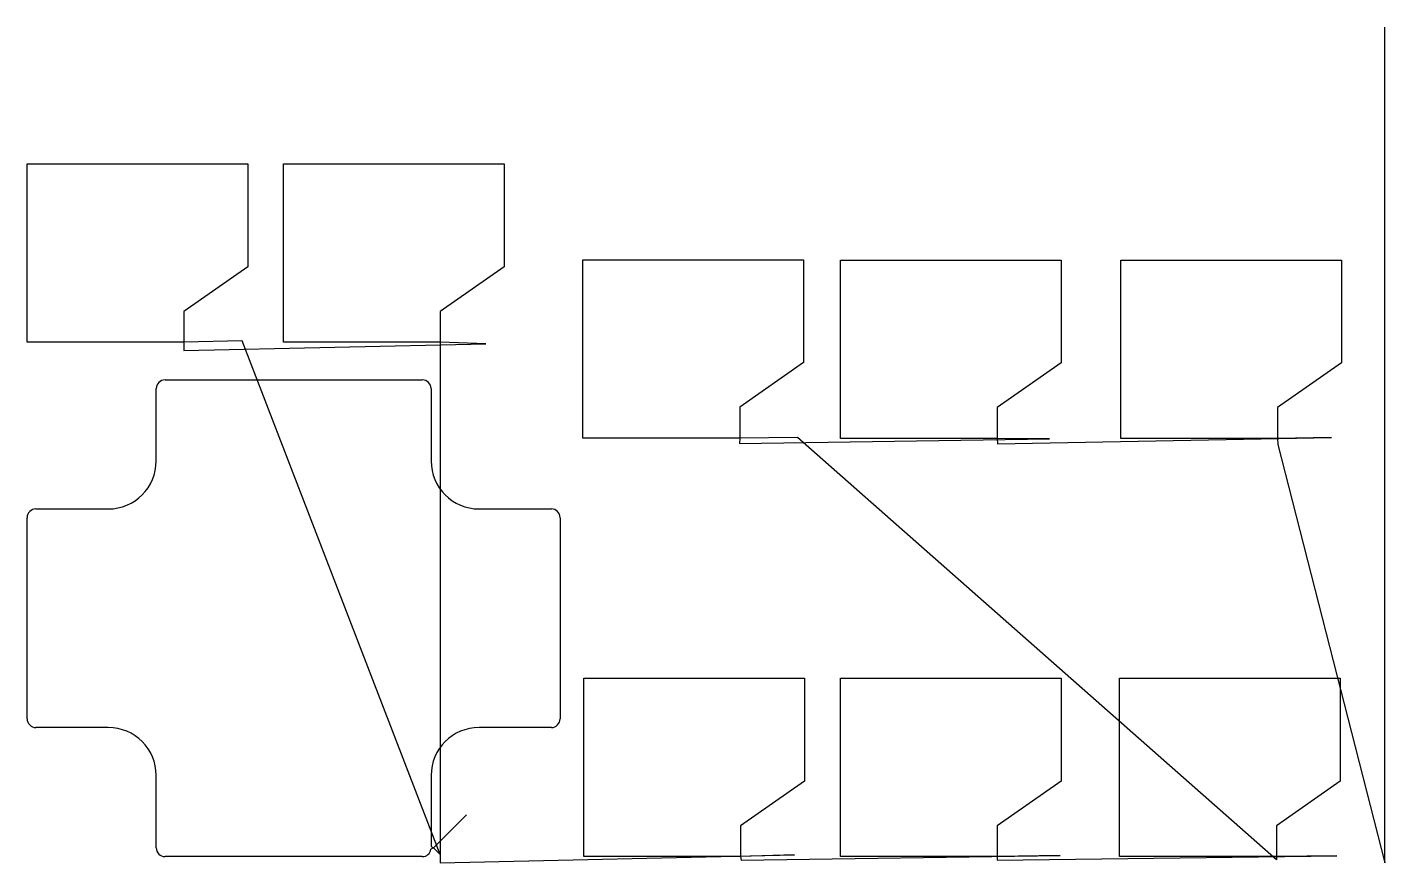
# Model space of a CAD drawing. Header units: metres. Extents: x 7 to 1453, y 0 to 890.
import ezdxf

# ---------------------------------------------------------------- set-up
doc = ezdxf.new("R2010")
doc.units = ezdxf.units.M

msp = doc.modelspace()

# ---------------------------------------------------------------- linework, layer by layer
at = {"layer": 'TOOL_0'}
for p, q in [((1452.902, 888.999), (1452.902, 889.999)), ((1452.902, 0.999), (1452.902, 888.999)), ((6.6, 554.344), (6.6, 744.344)), ((6.6, 744.344), (241.6, 744.344)), ((241.6, 744.344), (241.6, 634.835)), ((279.673, 554.344), (279.673, 744.344)), ((279.673, 744.344), (514.673, 744.344)), ((514.673, 744.344), (514.673, 634.835)), ((598.634, 452.299), (598.634, 642.299)), ((598.634, 642.299), (833.634, 642.299)), ((833.634, 642.299), (833.634, 532.79)), ((873.059, 451.917), (873.059, 641.917)), ((873.059, 641.917), (1108.059, 641.917)), ((1108.059, 641.917), (1108.059, 532.408)), ((1171.65, 451.917), (1171.65, 641.917)), ((1171.65, 641.917), (1406.65, 641.917)), ((1406.65, 641.917), (1406.65, 532.408)), ((241.6, 634.835), (173.6, 587.221)), ((514.673, 634.835), (446.673, 587.221)), ((173.6, 587.221), (173.6, 554.344)), ((446.673, 587.221), (446.673, 554.344)), ((173.6, 554.344), (6.6, 554.344)), ((173.6, 554.344), (173.517, 545.749)), ((173.517, 545.749), (495.082, 552.694)), ((235.779, 555.762), (173.6, 554.344)), ((446.509, 8.827), (235.779, 555.762)), ((446.673, 554.344), (279.673, 554.344)), ((446.673, 554.344), (446.566, 549.449)), ((495.082, 552.694), (446.673, 554.344)), ((446.566, 549.449), (446.566, 0)), ((833.634, 532.79), (765.634, 485.176)), ((1108.059, 532.408), (1040.059, 484.794)), ((1406.65, 532.408), (1338.65, 484.794)), ((153.5, 514.401), (427.5, 514.401)), ((144.1, 428), (144.1, 505.001)), ((436.9, 505.001), (436.9, 428.001)), ((765.634, 485.176), (765.634, 452.299)), ((1040.059, 484.794), (1040.059, 451.917)), ((1338.65, 484.794), (1338.65, 451.917)), ((765.634, 452.299), (598.634, 452.299)), ((765.634, 452.299), (765.411, 446.762)), ((765.411, 446.762), (1095.761, 451.595)), ((827.232, 453.123), (765.634, 452.299)), ((1337.596, 3.099), (827.232, 453.123)), ((1040.059, 451.917), (873.059, 451.917)), ((1095.761, 451.595), (1040.059, 451.917)), ((1040.059, 451.917), (1040.195, 446.151)), ((1040.195, 446.151), (1395.929, 453.026)), ((1338.65, 451.917), (1171.65, 451.917)), ((1395.929, 453.026), (1338.65, 451.917)), ((1338.65, 451.917), (1339.001, 445.628)), ((1339.001, 445.628), (1452.902, -0.001)), ((16, 376.901), (93, 376.901)), ((488, 376.901), (565, 376.901)), ((6.6, 153.501), (6.6, 367.501)), ((574.4, 367.501), (574.4, 153.501)), ((599.646, 6.601), (599.646, 196.601)), ((599.646, 196.601), (834.646, 196.601)), ((834.646, 196.601), (834.646, 87.092)), ((873.059, 6.601), (873.059, 196.601)), ((873.059, 196.601), (1108.059, 196.601)), ((1108.059, 196.601), (1108.059, 87.092)), ((1170.384, 6.601), (1170.384, 196.601)), ((1170.384, 196.601), (1405.384, 196.601)), ((1405.384, 196.601), (1405.384, 87.092)), ((93, 144.101), (16, 144.101)), ((565, 144.101), (488, 144.101)), ((144.1, 16.001), (144.1, 93.001)), ((436.9, 93.001), (436.9, 17.501)), ((834.646, 87.092), (766.646, 39.478)), ((1108.059, 87.092), (1040.059, 39.478)), ((1405.384, 87.092), (1337.384, 39.478)), ((474.793, 51.253), (439.438, 15.898)), ((766.646, 39.478), (766.646, 6.601)), ((1040.059, 39.478), (1040.059, 6.601)), ((1337.384, 39.478), (1337.384, 6.601)), ((439.438, 15.898), (436.78, 14.503)), ((436.9, 17.501), (439.438, 15.898)), ((439.438, 15.898), (446.509, 8.827)), ((427.5, 6.601), (153.5, 6.601)), ((446.566, 0), (824.026, 8.464)), ((766.646, 6.601), (599.646, 6.601)), ((824.026, 8.464), (766.646, 6.601)), ((766.646, 6.601), (767.086, 2.683)), ((767.086, 2.683), (1107.151, 7.855)), ((1040.059, 6.601), (873.059, 6.601)), ((1107.151, 7.855), (1040.059, 6.601)), ((1040.059, 6.601), (1040.061, 2.788)), ((1040.061, 2.788), (1401.841, 7.395)), ((1337.384, 6.601), (1170.384, 6.601)), ((1401.841, 7.395), (1337.384, 6.601)), ((1337.384, 6.601), (1337.596, 3.099)), ((1452.902, -0.001), (1452.902, 0.999)), ((1452.902, 0.999), (1452.902, -0.001)), ((1452.902, -0.001), (1452.902, 0.999)), ((1452.902, -0.001), (1452.902, -0.001))]:
    msp.add_line(p, q, dxfattribs=at)
for centre, radius, start, end in [((153.5, 505.001), 9.4, 90, 180), ((427.5, 505.001), 9.4, 0, 90), ((93, 428.001), 51.1, 270, 359.998879), ((488, 428.001), 51.1, 180, 270), ((16, 367.501), 9.4, 90, 180), ((565, 367.501), 9.4, 0, 90), ((16, 153.501), 9.4, 180, 270), ((565, 153.501), 9.4, 270, 0), ((93, 93.001), 51.1, 0, 90), ((488, 93.001), 51.1, 90, 180), ((153.5, 16.001), 9.4, 180, 270), ((427.5, 16.001), 9.4, 270, 350.830277)]:
    msp.add_arc(centre, radius, start, end, dxfattribs=at)

doc.saveas('drawing.dxf')
